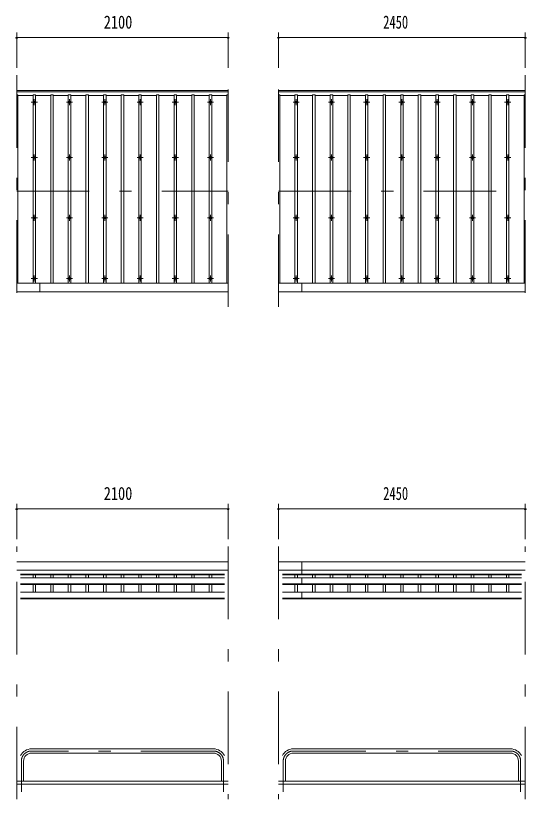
# Model space of a CAD drawing. Units: millimetres, scale not verified. Extents: x -25778 to 25782, y -10500 to 10500.
# Drawn here: x -15221 to -10151, y 1645 to 9430 of the extents above; entities that cross this region are included whole.
import ezdxf
from ezdxf.enums import TextEntityAlignment as Align

# ---------------------------------------------------------------- set-up
doc = ezdxf.new("R2010")
doc.units = ezdxf.units.MM
doc.header["$LTSCALE"] = 60
doc.linetypes.add('USER3', pattern=[24, 12, -5, 2, -5])
for name, color, linetype, lineweight in [('0-2_1-0BOLD', 7, 'Continuous', 18), ('0-3_1-2CENTER', 3, 'USER3', 18), ('0-4_1-4THIN', 4, 'Continuous', 18), ('0-5_1-5DIM', 3, 'Continuous', 18)]:
    doc.layers.add(name, color=color, linetype=linetype, lineweight=lineweight)
doc.styles.add('ＭＳ ゴシック', font='')
doc.styles.get('ＭＳ ゴシック').set_extended_font_data('MS Gothic')

msp = doc.modelspace()

# ---------------------------------------------------------------- linework, layer by layer
at = {"layer": '0-2_1-0BOLD'}
for p, q in [((-15210.96, 8687.67), (-13110.95, 8687.67)), ((-13110.95, 8672.68), (-15210.96, 8672.68)), ((-12610.95, 8687.67), (-10160.95, 8687.67)), ((-10160.95, 8672.68), (-12610.95, 8672.68)), ((-13110.95, 6774.16), (-15210.96, 6774.16)), ((-14980.96, 6687.67), (-14980.96, 6774.16)), ((-10160.95, 6774.16), (-12610.95, 6774.16)), ((-12380.96, 6687.67), (-12380.96, 6774.16)), ((-15210.96, 6687.67), (-13110.95, 6687.67)), ((-12610.95, 6687.67), (-10160.95, 6687.67)), ((-13110.95, 4004.86), (-15210.96, 4004.86)), ((-10160.95, 4004.86), (-12610.95, 4004.86)), ((-12380.96, 3876.47), (-12380.96, 4004.86)), ((-15210.96, 3921.21), (-13110.95, 3921.21)), ((-12610.95, 3921.21), (-10160.95, 3921.21)), ((-13149.11, 3880.02), (-15172.81, 3880.02)), ((-15172.81, 3876.47), (-13149.11, 3876.47)), ((-13149.11, 3844.26), (-15172.81, 3844.26)), ((-10199.12, 3880.02), (-12572.81, 3880.02)), ((-12572.81, 3876.47), (-10199.12, 3876.47)), ((-10199.12, 3844.26), (-12572.81, 3844.26)), ((-12380.96, 3779.53), (-12380.96, 3844.26)), ((-15172.81, 3785.43), (-13149.11, 3785.43)), ((-13149.11, 3779.53), (-15172.81, 3779.53)), ((-12572.81, 3785.43), (-10199.12, 3785.43)), ((-10199.12, 3779.53), (-12572.81, 3779.53)), ((-15172.81, 3701.81), (-13149.11, 3701.81)), ((-12572.81, 3701.81), (-10199.12, 3701.81)), ((-12380.96, 3635.83), (-12380.96, 3701.81)), ((-13149.11, 3644.17), (-15172.81, 3644.17)), ((-15172.81, 3635.83), (-13149.11, 3635.83)), ((-10199.12, 3644.17), (-12572.81, 3644.17)), ((-12572.81, 3635.83), (-10199.12, 3635.83)), ((-15064.56, 2145.97), (-13257.26, 2145.97)), ((-13257.26, 2103.27), (-15064.56, 2103.27)), ((-10307.26, 2145.97), (-12464.56, 2145.97)), ((-12464.56, 2103.27), (-10307.26, 2103.27)), ((-15143.26, 2024.67), (-15143.26, 1824.67)), ((-13178.66, 1824.67), (-13178.66, 2024.67)), ((-12543.26, 2024.67), (-12543.26, 1824.67)), ((-10228.66, 2024.67), (-10228.66, 1824.67)), ((-15210.96, 1824.67), (-13110.95, 1824.67)), ((-13110.95, 1794.67), (-15210.96, 1794.67)), ((-10160.95, 1824.67), (-12610.95, 1824.67)), ((-12610.95, 1794.67), (-10160.95, 1794.67))]:
    msp.add_line(p, q, dxfattribs=at)
for centre in [(-15035.96, 8570.29), (-14685.96, 8570.29), (-14335.96, 8570.29), (-13985.96, 8570.29), (-13635.96, 8570.29), (-13285.96, 8570.29), (-12435.96, 8570.29), (-12085.96, 8570.29), (-11735.96, 8570.29), (-11385.96, 8570.29), (-11035.96, 8570.29), (-10685.96, 8570.29), (-10335.96, 8570.29), (-15035.96, 8020.59), (-14685.96, 8020.59), (-14335.96, 8020.59), (-13985.96, 8020.59), (-13635.96, 8020.59), (-13285.96, 8020.59), (-12435.96, 8020.59), (-12085.96, 8020.59), (-11735.96, 8020.59), (-11385.96, 8020.59), (-11035.96, 8020.59), (-10685.96, 8020.59), (-10335.96, 8020.59), (-15035.96, 7422.81), (-14685.96, 7422.81), (-14335.96, 7422.81), (-13985.96, 7422.81), (-13635.96, 7422.81), (-13285.96, 7422.81), (-12435.96, 7422.81), (-12085.96, 7422.81), (-11735.96, 7422.81), (-11385.96, 7422.81), (-11035.96, 7422.81), (-10685.96, 7422.81), (-10335.96, 7422.81), (-15035.96, 6819.1), (-14685.96, 6819.1), (-14335.96, 6819.1), (-13985.96, 6819.1), (-13635.96, 6819.1), (-13285.96, 6819.1), (-12435.96, 6819.1), (-12085.96, 6819.1), (-11735.96, 6819.1), (-11385.96, 6819.1), (-11035.96, 6819.1), (-10685.96, 6819.1), (-10335.96, 6819.1)]:
    msp.add_circle(centre, 10, dxfattribs=at)
for centre, radius, start, end in [((-15064.56, 2024.67), 121.3, 90, 153.07823), ((-15064.56, 2024.67), 78.6, 90, 180), ((-13257.26, 2024.67), 121.3, 26.91106, 90), ((-13257.26, 2024.67), 78.6, 0, 90), ((-12464.56, 2024.67), 121.3, 90, 153.07823), ((-12464.56, 2024.67), 78.6, 90, 180), ((-10307.26, 2024.67), 121.3, 26.91106, 90), ((-10307.26, 2024.67), 78.6, 0, 90)]:
    msp.add_arc(centre, radius, start, end, dxfattribs=at)
at = {"layer": '0-3_1-2CENTER'}
for p, q in [((-15210.96, 8837.68), (-15210.96, 6537.67)), ((-13110.96, 6537.67), (-13110.96, 8837.68)), ((-12610.96, 6537.67), (-12610.96, 8837.68)), ((-10160.96, 8837.68), (-10160.96, 6537.67)), ((-15065.96, 8570.29), (-15005.96, 8570.29)), ((-15035.96, 8600.28), (-15035.96, 8540.28)), ((-14715.96, 8570.29), (-14655.96, 8570.29)), ((-14685.96, 8600.28), (-14685.96, 8540.28)), ((-14365.96, 8570.29), (-14305.96, 8570.29)), ((-14335.96, 8540.28), (-14335.96, 8600.28)), ((-14015.96, 8570.29), (-13955.96, 8570.29)), ((-13985.96, 8600.28), (-13985.96, 8540.28)), ((-13605.96, 8570.29), (-13665.96, 8570.29)), ((-13635.96, 8540.28), (-13635.96, 8600.28)), ((-13315.96, 8570.29), (-13255.96, 8570.29)), ((-13285.96, 8600.28), (-13285.96, 8540.28)), ((-12465.96, 8570.29), (-12405.96, 8570.29)), ((-12435.96, 8600.28), (-12435.96, 8540.28)), ((-12115.96, 8570.29), (-12055.96, 8570.29)), ((-12085.96, 8600.28), (-12085.96, 8540.28)), ((-11765.96, 8570.29), (-11705.96, 8570.29)), ((-11735.96, 8540.28), (-11735.96, 8600.28)), ((-11415.96, 8570.29), (-11355.96, 8570.29)), ((-11385.96, 8600.28), (-11385.96, 8540.28)), ((-11005.96, 8570.29), (-11065.96, 8570.29)), ((-11035.96, 8540.28), (-11035.96, 8600.28)), ((-10715.96, 8570.29), (-10655.96, 8570.29)), ((-10685.96, 8600.28), (-10685.96, 8540.28)), ((-10365.96, 8570.29), (-10305.96, 8570.29)), ((-10335.96, 8540.28), (-10335.96, 8600.28)), ((-15005.96, 8020.59), (-15065.96, 8020.59)), ((-15035.96, 8050.59), (-15035.96, 7990.59)), ((-14655.96, 8020.59), (-14715.96, 8020.59)), ((-14685.96, 7990.59), (-14685.96, 8050.59)), ((-14305.96, 8020.59), (-14365.96, 8020.59)), ((-14335.96, 8050.59), (-14335.96, 7990.59)), ((-13955.96, 8020.59), (-14015.96, 8020.59)), ((-13985.96, 7990.59), (-13985.96, 8050.59)), ((-13605.96, 8020.59), (-13665.96, 8020.59)), ((-13635.96, 8050.59), (-13635.96, 7990.59)), ((-13315.96, 8020.59), (-13255.96, 8020.59)), ((-13285.96, 8050.59), (-13285.96, 7990.59)), ((-12405.96, 8020.59), (-12465.96, 8020.59)), ((-12435.96, 8050.59), (-12435.96, 7990.59)), ((-12115.96, 8020.59), (-12055.96, 8020.59)), ((-12085.96, 7990.59), (-12085.96, 8050.59)), ((-11705.96, 8020.59), (-11765.96, 8020.59)), ((-11735.96, 8050.59), (-11735.96, 7990.59)), ((-11415.96, 8020.59), (-11355.96, 8020.59)), ((-11385.96, 7990.59), (-11385.96, 8050.59)), ((-11005.96, 8020.59), (-11065.96, 8020.59)), ((-11035.96, 8050.59), (-11035.96, 7990.59)), ((-10715.96, 8020.59), (-10655.96, 8020.59)), ((-10685.96, 7990.59), (-10685.96, 8050.59)), ((-10305.96, 8020.59), (-10365.96, 8020.59)), ((-10335.96, 8050.59), (-10335.96, 7990.59)), ((-15210.96, 7687.67), (-13110.95, 7687.67)), ((-12610.95, 7687.67), (-10160.95, 7687.67)), ((-15005.96, 7422.81), (-15065.96, 7422.81)), ((-15035.96, 7452.81), (-15035.96, 7392.8)), ((-14655.96, 7422.81), (-14715.96, 7422.81)), ((-14685.96, 7392.8), (-14685.96, 7452.81)), ((-14305.96, 7422.81), (-14365.96, 7422.81)), ((-14335.96, 7452.81), (-14335.96, 7392.8)), ((-13955.96, 7422.81), (-14015.96, 7422.81)), ((-13985.96, 7392.8), (-13985.96, 7452.81)), ((-13605.96, 7422.81), (-13665.96, 7422.81)), ((-13635.96, 7452.81), (-13635.96, 7392.8)), ((-13315.96, 7422.81), (-13255.96, 7422.81)), ((-13285.96, 7452.81), (-13285.96, 7392.8)), ((-12465.96, 7422.81), (-12405.96, 7422.81)), ((-12435.96, 7392.8), (-12435.96, 7452.81)), ((-12055.96, 7422.81), (-12115.96, 7422.81)), ((-12085.96, 7452.81), (-12085.96, 7392.8)), ((-11765.96, 7422.81), (-11705.96, 7422.81)), ((-11735.96, 7392.8), (-11735.96, 7452.81)), ((-11355.96, 7422.81), (-11415.96, 7422.81)), ((-11385.96, 7452.81), (-11385.96, 7392.8)), ((-11005.96, 7422.81), (-11065.96, 7422.81)), ((-11035.96, 7392.8), (-11035.96, 7452.81)), ((-10655.96, 7422.81), (-10715.96, 7422.81)), ((-10685.96, 7452.81), (-10685.96, 7392.8)), ((-10365.96, 7422.81), (-10305.96, 7422.81)), ((-10335.96, 7452.81), (-10335.96, 7392.8)), ((-15005.97, 6819.1), (-15065.96, 6819.1)), ((-15035.96, 6789.1), (-15035.96, 6849.1)), ((-14715.96, 6819.1), (-14655.96, 6819.1)), ((-14685.96, 6849.1), (-14685.96, 6789.1)), ((-14365.96, 6819.1), (-14305.96, 6819.1)), ((-14335.96, 6789.1), (-14335.96, 6849.1)), ((-14015.96, 6819.1), (-13955.96, 6819.1)), ((-13985.96, 6849.1), (-13985.96, 6789.1)), ((-13665.96, 6819.1), (-13605.97, 6819.1)), ((-13635.96, 6789.1), (-13635.96, 6849.1)), ((-13315.96, 6819.1), (-13255.96, 6819.1)), ((-13285.96, 6849.1), (-13285.96, 6789.1)), ((-12465.96, 6819.1), (-12405.96, 6819.1)), ((-12435.96, 6789.1), (-12435.96, 6849.1)), ((-12055.96, 6819.1), (-12115.96, 6819.1)), ((-12085.96, 6849.1), (-12085.96, 6789.1)), ((-11765.96, 6819.1), (-11705.97, 6819.1)), ((-11735.96, 6789.1), (-11735.96, 6849.1)), ((-11355.96, 6819.1), (-11415.96, 6819.1)), ((-11385.96, 6849.1), (-11385.96, 6789.1)), ((-11065.96, 6819.1), (-11005.97, 6819.1)), ((-11035.96, 6789.1), (-11035.96, 6849.1)), ((-10655.96, 6819.1), (-10715.96, 6819.1)), ((-10685.96, 6849.1), (-10685.96, 6789.1)), ((-10365.96, 6819.1), (-10305.97, 6819.1)), ((-10335.96, 6789.1), (-10335.96, 6849.1)), ((-15210.96, 1644.67), (-15210.96, 4154.87)), ((-13110.95, 4154.87), (-13110.95, 1644.67)), ((-12610.96, 4154.87), (-12610.96, 1644.67)), ((-10160.95, 1644.67), (-10160.95, 4154.87)), ((-13257.26, 2124.67), (-15064.56, 2124.67)), ((-12464.56, 2124.67), (-10307.26, 2124.67)), ((-15164.6, 1719.67), (-15164.6, 2024.67)), ((-15164.56, 2024.67), (-15164.56, 1719.67)), ((-13157.31, 2024.67), (-13157.31, 1719.67)), ((-13157.26, 1719.67), (-13157.26, 2024.67)), ((-12564.61, 2024.67), (-12564.61, 1719.67)), ((-12564.56, 1719.67), (-12564.56, 2024.67)), ((-10207.32, 2024.67), (-10207.32, 1719.67)), ((-10207.26, 1719.67), (-10207.26, 2024.67))]:
    msp.add_line(p, q, dxfattribs=at)
for centre, start, end in [((-15064.56, 2024.67), 90, 180), ((-13257.26, 2024.67), 0, 90), ((-12464.56, 2024.67), 90, 180), ((-10307.26, 2024.67), 0, 90)]:
    msp.add_arc(centre, 100, start, end, dxfattribs=at)
at = {"layer": '0-4_1-4THIN'}
for p, q in [((-15048.46, 8642.82), (-15048.46, 6774.16)), ((-14873.46, 8642.82), (-14873.46, 6774.16)), ((-14698.46, 8642.82), (-14698.46, 6774.16)), ((-14523.46, 8642.82), (-14523.46, 6774.16)), ((-14348.46, 8642.82), (-14348.46, 6774.16)), ((-14173.46, 8642.82), (-14173.46, 6774.16)), ((-13998.46, 8642.82), (-13998.46, 6774.16)), ((-13823.46, 8642.82), (-13823.46, 6774.16)), ((-13648.46, 8642.82), (-13648.46, 6774.16)), ((-13473.46, 8642.82), (-13473.46, 6774.16)), ((-13298.46, 8642.82), (-13298.46, 6774.16)), ((-13123.46, 8642.82), (-13123.46, 6774.16)), ((-13123.46, 8642.82), (-13110.95, 8642.82)), ((-12448.46, 6774.16), (-12448.46, 8642.82)), ((-12273.46, 6774.16), (-12273.46, 8642.82)), ((-12098.46, 6774.16), (-12098.46, 8642.82)), ((-11923.46, 6774.16), (-11923.46, 8642.82)), ((-11748.46, 6774.16), (-11748.46, 8642.82)), ((-11573.46, 6774.16), (-11573.46, 8642.82)), ((-11398.46, 6774.16), (-11398.46, 8642.82)), ((-11223.46, 6774.16), (-11223.46, 8642.82)), ((-11048.46, 6774.16), (-11048.46, 8642.82)), ((-10873.46, 6774.16), (-10873.46, 8642.82)), ((-10698.46, 6774.16), (-10698.46, 8642.82)), ((-10523.46, 6774.16), (-10523.46, 8642.82)), ((-10348.46, 6774.16), (-10348.46, 8642.82)), ((-10173.46, 8642.82), (-10160.95, 8642.82)), ((-10173.46, 8642.82), (-10173.46, 6774.16)), ((-15198.46, 8638.57), (-15048.46, 8638.57)), ((-15023.46, 8638.57), (-14873.46, 8638.57)), ((-14848.46, 8638.57), (-14698.46, 8638.57)), ((-14673.46, 8638.57), (-14523.46, 8638.57)), ((-14498.46, 8638.57), (-14348.46, 8638.57)), ((-14323.46, 8638.57), (-14173.46, 8638.57)), ((-14148.46, 8638.57), (-13998.46, 8638.57)), ((-13973.46, 8638.57), (-13823.46, 8638.57)), ((-13798.46, 8638.57), (-13648.46, 8638.57)), ((-13623.46, 8638.57), (-13473.46, 8638.57)), ((-13448.46, 8638.57), (-13298.46, 8638.57)), ((-13273.46, 8638.57), (-13123.46, 8638.57)), ((-12598.46, 8638.57), (-12448.46, 8638.57)), ((-12423.46, 8638.57), (-12273.46, 8638.57)), ((-12248.46, 8638.57), (-12098.46, 8638.57)), ((-12073.46, 8638.57), (-11923.46, 8638.57)), ((-11898.46, 8638.57), (-11748.46, 8638.57)), ((-11723.46, 8638.57), (-11573.46, 8638.57)), ((-11548.46, 8638.57), (-11398.46, 8638.57)), ((-11373.46, 8638.57), (-11223.46, 8638.57)), ((-11198.46, 8638.57), (-11048.46, 8638.57)), ((-11023.46, 8638.57), (-10873.46, 8638.57)), ((-10848.46, 8638.57), (-10698.46, 8638.57)), ((-10673.46, 8638.57), (-10523.46, 8638.57)), ((-10498.46, 8638.57), (-10348.46, 8638.57)), ((-10323.46, 8638.57), (-10173.46, 8638.57)), ((-15048.47, 3876.47), (-15048.47, 3844.26)), ((-15023.47, 3844.26), (-15023.47, 3876.47)), ((-14873.47, 3844.26), (-14873.47, 3876.47)), ((-14848.47, 3876.47), (-14848.47, 3844.26)), ((-14698.47, 3876.47), (-14698.47, 3844.26)), ((-14673.47, 3844.26), (-14673.47, 3876.47)), ((-14523.47, 3844.26), (-14523.47, 3876.47)), ((-14498.47, 3876.47), (-14498.47, 3844.26)), ((-14348.47, 3876.47), (-14348.47, 3844.26)), ((-14323.47, 3844.26), (-14323.47, 3876.47)), ((-14173.47, 3844.26), (-14173.47, 3876.47)), ((-14148.47, 3876.47), (-14148.47, 3844.26)), ((-13998.47, 3876.47), (-13998.47, 3844.26)), ((-13973.47, 3844.26), (-13973.47, 3876.47)), ((-13823.47, 3844.26), (-13823.47, 3876.47)), ((-13798.47, 3876.47), (-13798.47, 3844.26)), ((-13648.46, 3876.47), (-13648.46, 3844.26)), ((-13623.47, 3844.26), (-13623.47, 3876.47)), ((-13473.47, 3844.26), (-13473.47, 3876.47)), ((-13448.47, 3876.47), (-13448.47, 3844.26)), ((-13298.47, 3876.47), (-13298.47, 3844.26)), ((-13273.47, 3844.26), (-13273.47, 3876.47)), ((-12448.47, 3844.26), (-12448.47, 3876.47)), ((-12423.47, 3876.47), (-12423.47, 3844.26)), ((-12273.47, 3876.47), (-12273.47, 3844.26)), ((-12248.47, 3844.26), (-12248.47, 3876.47)), ((-12098.47, 3844.26), (-12098.47, 3876.47)), ((-12073.47, 3876.47), (-12073.47, 3844.26)), ((-11923.47, 3876.47), (-11923.47, 3844.26)), ((-11898.47, 3844.26), (-11898.47, 3876.47)), ((-11748.46, 3844.26), (-11748.46, 3876.47)), ((-11723.47, 3876.47), (-11723.47, 3844.26)), ((-11573.47, 3876.47), (-11573.47, 3844.26)), ((-11548.47, 3844.26), (-11548.47, 3876.47)), ((-11398.47, 3844.26), (-11398.47, 3876.47)), ((-11373.47, 3876.47), (-11373.47, 3844.26)), ((-11223.47, 3876.47), (-11223.47, 3844.26)), ((-11198.47, 3844.26), (-11198.47, 3876.47)), ((-11048.47, 3844.26), (-11048.47, 3876.47)), ((-11023.47, 3876.47), (-11023.47, 3844.26)), ((-10873.47, 3876.47), (-10873.47, 3844.26)), ((-10848.47, 3844.26), (-10848.47, 3876.47)), ((-10698.47, 3844.26), (-10698.47, 3876.47)), ((-10673.47, 3876.47), (-10673.47, 3844.26)), ((-10523.46, 3876.47), (-10523.46, 3844.26)), ((-10498.47, 3844.26), (-10498.47, 3876.47)), ((-10348.46, 3844.26), (-10348.46, 3876.47)), ((-10323.47, 3876.47), (-10323.47, 3844.26)), ((-15048.47, 3779.53), (-15048.47, 3701.81)), ((-15023.47, 3701.81), (-15023.47, 3779.53)), ((-14873.47, 3701.81), (-14873.47, 3779.53)), ((-14848.47, 3779.53), (-14848.47, 3701.81)), ((-14698.47, 3779.53), (-14698.47, 3701.81)), ((-14673.47, 3701.81), (-14673.47, 3779.53)), ((-14523.47, 3701.81), (-14523.47, 3779.53)), ((-14498.47, 3779.53), (-14498.47, 3701.81)), ((-14348.47, 3779.53), (-14348.47, 3701.81)), ((-14323.47, 3701.81), (-14323.47, 3779.53)), ((-14173.47, 3701.81), (-14173.47, 3779.53)), ((-14148.47, 3779.53), (-14148.47, 3701.81)), ((-13998.47, 3779.53), (-13998.47, 3701.81)), ((-13973.47, 3701.81), (-13973.47, 3779.53)), ((-13823.47, 3701.81), (-13823.47, 3779.53)), ((-13798.47, 3779.53), (-13798.47, 3701.81)), ((-13648.46, 3779.53), (-13648.46, 3701.81)), ((-13623.47, 3701.81), (-13623.47, 3779.53)), ((-13473.47, 3701.81), (-13473.47, 3779.53)), ((-13448.47, 3779.53), (-13448.47, 3701.81)), ((-13298.47, 3779.53), (-13298.47, 3701.81)), ((-13273.47, 3701.81), (-13273.47, 3779.53)), ((-12448.47, 3701.81), (-12448.47, 3779.53)), ((-12423.47, 3779.53), (-12423.47, 3701.81)), ((-12273.47, 3779.53), (-12273.47, 3701.81)), ((-12248.47, 3701.81), (-12248.47, 3779.53)), ((-12098.47, 3701.81), (-12098.47, 3779.53)), ((-12073.47, 3779.53), (-12073.47, 3701.81)), ((-11923.47, 3779.53), (-11923.47, 3701.81)), ((-11898.47, 3701.81), (-11898.47, 3779.53)), ((-11748.46, 3701.81), (-11748.46, 3779.53)), ((-11723.47, 3779.53), (-11723.47, 3701.81)), ((-11573.47, 3779.53), (-11573.47, 3701.81)), ((-11548.47, 3701.81), (-11548.47, 3779.53)), ((-11398.47, 3701.81), (-11398.47, 3779.53)), ((-11373.47, 3779.53), (-11373.47, 3701.81)), ((-11223.47, 3779.53), (-11223.47, 3701.81)), ((-11198.47, 3701.81), (-11198.47, 3779.53)), ((-11048.47, 3701.81), (-11048.47, 3779.53)), ((-11023.47, 3779.53), (-11023.47, 3701.81)), ((-10873.47, 3779.53), (-10873.47, 3701.81)), ((-10848.47, 3701.81), (-10848.47, 3779.53)), ((-10698.47, 3701.81), (-10698.47, 3779.53)), ((-10673.47, 3779.53), (-10673.47, 3701.81)), ((-10523.46, 3779.53), (-10523.46, 3701.81)), ((-10498.47, 3701.81), (-10498.47, 3779.53)), ((-10348.46, 3701.81), (-10348.46, 3779.53)), ((-10323.47, 3779.53), (-10323.47, 3701.81))]:
    msp.add_line(p, q, dxfattribs=at)
for points in [[(-15198.46, 6774.16), (-15198.46, 8642.82), (-15210.96, 8642.82)], [(-15023.46, 6774.16), (-15023.46, 8642.82), (-15048.46, 8642.82)], [(-14848.46, 6774.16), (-14848.46, 8642.82), (-14873.46, 8642.82)], [(-14673.46, 6774.16), (-14673.46, 8642.82), (-14698.46, 8642.82)], [(-14498.46, 6774.16), (-14498.46, 8642.82), (-14523.46, 8642.82)], [(-14323.46, 6774.16), (-14323.46, 8642.82), (-14348.46, 8642.82)], [(-14148.46, 6774.16), (-14148.46, 8642.82), (-14173.46, 8642.82)], [(-13973.46, 6774.16), (-13973.46, 8642.82), (-13998.46, 8642.82)], [(-13798.46, 6774.16), (-13798.46, 8642.82), (-13823.46, 8642.82)], [(-13623.46, 6774.16), (-13623.46, 8642.82), (-13648.46, 8642.82)], [(-13448.46, 6774.16), (-13448.46, 8642.82), (-13473.46, 8642.82)], [(-13273.46, 6774.16), (-13273.46, 8642.82), (-13298.46, 8642.82)], [(-12598.46, 6774.16), (-12598.46, 8642.82), (-12610.95, 8642.82)], [(-12448.46, 8642.82), (-12423.46, 8642.82), (-12423.46, 6774.16)], [(-12273.46, 8642.82), (-12248.46, 8642.82), (-12248.46, 6774.16)], [(-12098.46, 8642.82), (-12073.46, 8642.82), (-12073.46, 6774.16)], [(-11923.46, 8642.82), (-11898.46, 8642.82), (-11898.46, 6774.16)], [(-11748.46, 8642.82), (-11723.46, 8642.82), (-11723.46, 6774.16)], [(-11573.46, 8642.82), (-11548.46, 8642.82), (-11548.46, 6774.16)], [(-11398.46, 8642.82), (-11373.46, 8642.82), (-11373.46, 6774.16)], [(-11223.46, 8642.82), (-11198.46, 8642.82), (-11198.46, 6774.16)], [(-11048.46, 8642.82), (-11023.46, 8642.82), (-11023.46, 6774.16)], [(-10873.46, 8642.82), (-10848.46, 8642.82), (-10848.46, 6774.16)], [(-10698.46, 8642.82), (-10673.46, 8642.82), (-10673.46, 6774.16)], [(-10523.46, 8642.82), (-10498.46, 8642.82), (-10498.46, 6774.16)], [(-10348.46, 8642.82), (-10323.46, 8642.82), (-10323.46, 6774.16)]]:
    msp.add_lwpolyline(points, dxfattribs=at)
at = {"layer": '0-5_1-5DIM'}
for p, q in [((-15200.96, 9212.48), (-15220.96, 9212.48)), ((-15210.96, 9262.48), (-15210.96, 8912.48)), ((-13110.95, 9212.48), (-15210.96, 9212.48)), ((-13100.96, 9212.48), (-13120.96, 9212.48)), ((-13110.95, 8912.48), (-13110.95, 9262.48)), ((-12600.96, 9212.48), (-12620.96, 9212.48)), ((-12610.96, 8912.48), (-12610.96, 9262.48)), ((-12610.95, 9212.48), (-10160.95, 9212.48)), ((-10150.95, 9212.48), (-10170.95, 9212.48)), ((-10160.95, 9262.48), (-10160.95, 8912.48)), ((-15200.96, 4529.67), (-15220.96, 4529.67)), ((-15210.96, 4229.67), (-15210.96, 4579.68)), ((-15210.96, 4529.67), (-13110.95, 4529.67)), ((-13100.96, 4529.67), (-13120.96, 4529.67)), ((-13110.95, 4579.68), (-13110.95, 4229.67)), ((-12600.96, 4529.67), (-12620.96, 4529.67)), ((-12610.96, 4579.68), (-12610.96, 4229.67)), ((-10160.95, 4529.67), (-12610.95, 4529.67)), ((-10150.95, 4529.67), (-10170.95, 4529.67)), ((-10160.95, 4229.67), (-10160.95, 4579.68))]:
    msp.add_line(p, q, dxfattribs=at)
for centre in [(-15210.96, 9212.48), (-13110.96, 9212.48), (-12610.96, 9212.48), (-10160.95, 9212.48), (-15210.96, 4529.67), (-13110.96, 4529.67), (-12610.96, 4529.67), (-10160.95, 4529.67)]:
    msp.add_arc(centre, 10, 180, 0, dxfattribs=at)

# ---------------------------------------------------------------- texts
at = {"layer": '0-5_1-5DIM', "color": 7, "style": 'ＭＳ ゴシック'}
for s, width, p in [('2100', 0.8, (-14346.35, 9262.48)), ('2450', 0.7, (-11571.97, 9262.48)), ('2100', 0.8, (-14346.35, 4579.67)), ('2450', 0.7, (-11571.97, 4579.67))]:
    msp.add_text(s, height=130.2, dxfattribs=dict(at, width=width)).set_placement(p, align=Align.BOTTOM_LEFT)

doc.saveas('drawing.dxf')
